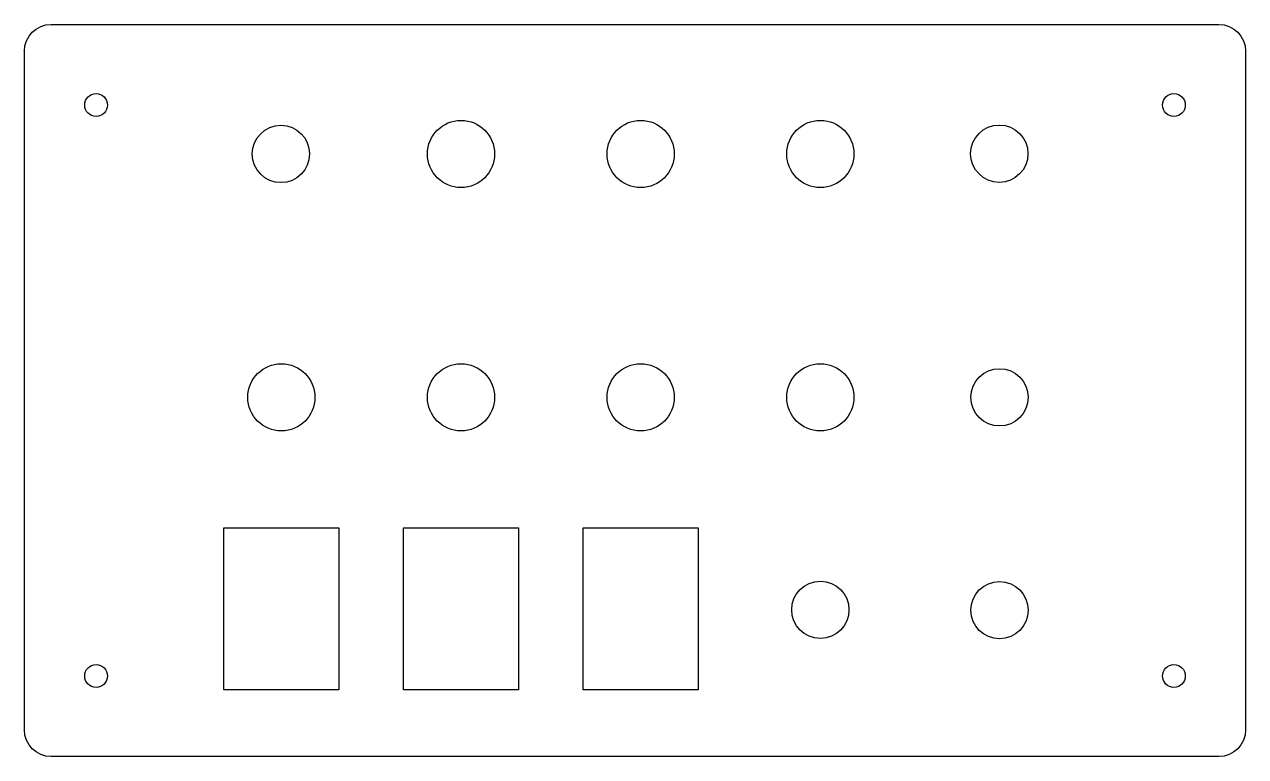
# Model space of a CAD drawing. Header units: millimetres. Extents: x -5 to 131, y -5 to 76.
import ezdxf

# ---------------------------------------------------------------- set-up
doc = ezdxf.new("R2010")
doc.units = ezdxf.units.MM
doc.layers.get('0').update_dxf_attribs({"linetype": 'CONTINUOUS'})

msp = doc.modelspace()

# ---------------------------------------------------------------- linework, layer by layer
msp.add_lwpolyline([(-2.333, 76.437), (128.063, 76.437, -0.41421356), (131.063, 73.437), (131.063, -2.317, -0.41421356), (128.063, -5.317), (-2.333, -5.317, -0.41421356), (-5.333, -2.317), (-5.333, 73.437, -0.41421356)], format="xyb", close=True)
for points in [[(29.793, 2.126), (16.943, 2.126), (16.943, 20.226), (29.793, 20.226)], [(49.859, 2.126), (37.009, 2.126), (37.009, 20.226), (49.859, 20.226)], [(69.925, 2.126), (57.075, 2.126), (57.075, 20.226), (69.925, 20.226)]]:
    msp.add_lwpolyline(points, close=True)
for centre, radius in [((2.667, 67.437), 1.27), ((123.063, 67.437), 1.27), ((43.434, 61.976), 3.75), ((63.5, 61.976), 3.75), ((83.566, 61.976), 3.75), ((23.3172, 61.976), 3.2), ((103.5558, 62.0014), 3.2), ((23.368, 34.798), 3.75), ((43.434, 34.798), 3.75), ((63.5, 34.798), 3.75), ((83.566, 34.798), 3.75), ((103.5812, 34.798), 3.2), ((83.566, 11.0744), 3.2), ((103.5812, 11.0236), 3.2), ((2.667, 3.683), 1.27), ((123.063, 3.683), 1.27)]:
    msp.add_circle(centre, radius)

doc.saveas('drawing.dxf')
